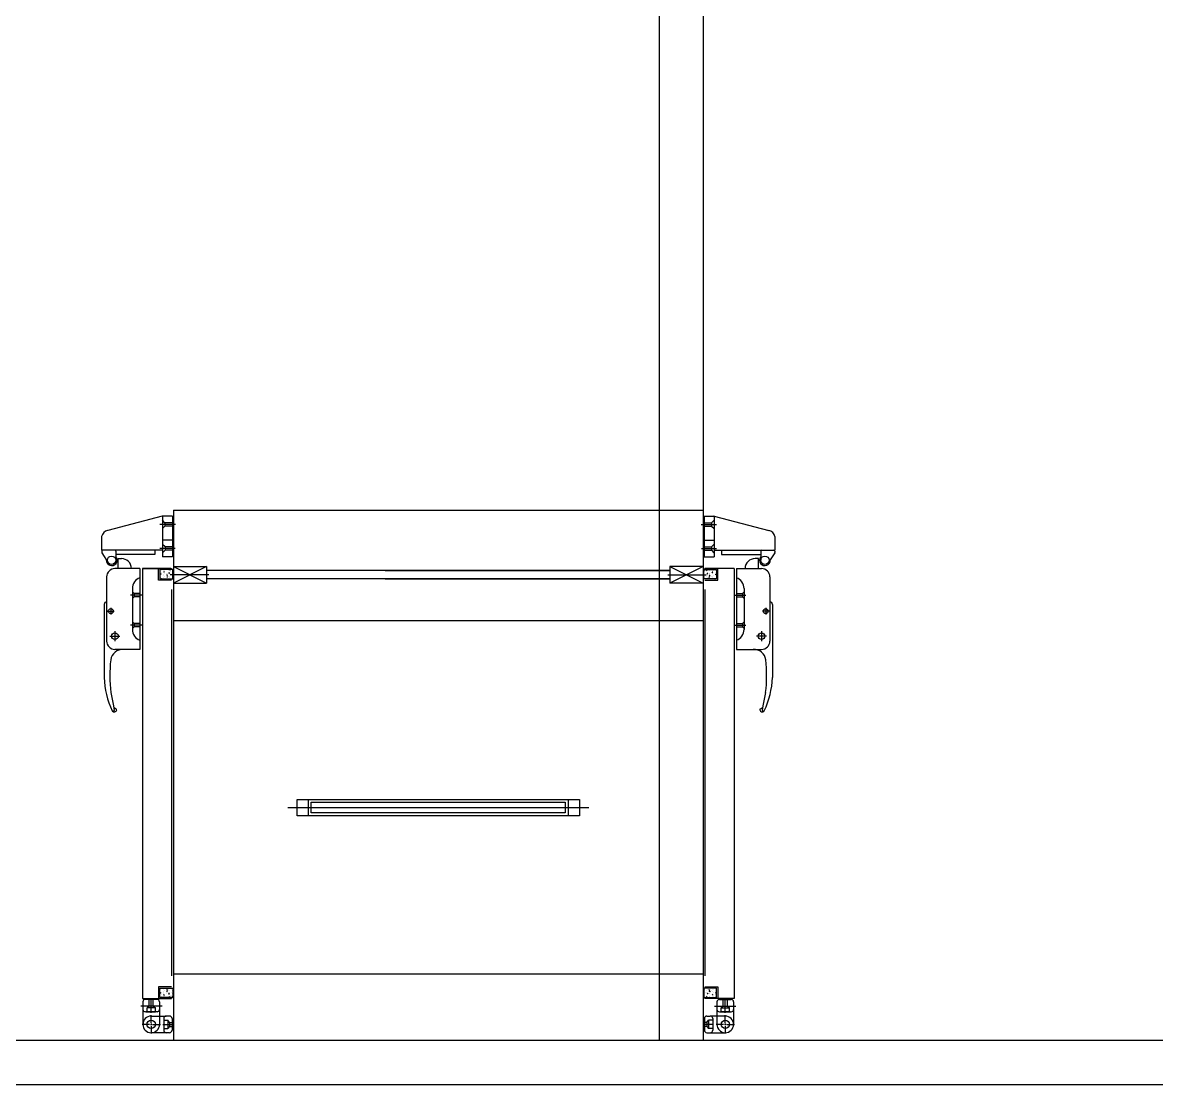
# Model space of a CAD drawing. Header units: millimetres. Extents: x 11414 to 120121, y 3637 to 81420.
# Drawn here: x 47396 to 48680, y 62827 to 64029 of the extents above; entities that cross this region are included whole.
import ezdxf
from ezdxf.enums import TextEntityAlignment as Align

# ---------------------------------------------------------------- set-up
doc = ezdxf.new("R2010")
doc.units = ezdxf.units.MM
doc.header["$LTSCALE"] = 100
doc.layers.get('0').update_dxf_attribs({"color": 251})
doc.layers.add('ARC-7$0$ARCH', color=9, linetype='Continuous')
doc.layers.add('ARC-7$0$동물실', color=9, linetype='Continuous')
doc.styles.add('ARC-7$0$돋움', font='')
doc.styles.add('ARC-7$0$울릉도l', font='')
doc.styles.get('ARC-7$0$돋움').set_extended_font_data('DotumChe')
doc.styles.get('ARC-7$0$울릉도l').set_extended_font_data('Dotum')

# ---------------------------------------------------------------- blocks, each defined once
blk = doc.blocks.new('ARC-7')
at = {"layer": 'ARC-7$0$동물실', "color": 251}
for p, q in [((629132.8, -433208.5), (629132.8, -434908.5)), ((629182.8, -433208.5), (629182.8, -434908.5)), ((628582.8, -434308.5), (628582.8, -434908.5)), ((628582.8, -434308.5), (629182.8, -434308.5)), ((629182.8, -434308.5), (629182.8, -434908.5)), ((628570.2, -434315.1), (628508.5, -434331.4)), ((628570.5, -434315.1), (628570.5, -434361.3)), ((628573.3, -434322.6), (628570.5, -434319.8)), ((628581.7, -434315.1), (628570.6, -434315.1)), ((628573.3, -434322.6), (628573.3, -434326.4)), ((628581.7, -434322.6), (628573.3, -434322.6)), ((628581.7, -434315.1), (628581.7, -434361.3)), ((629183.8, -434315.1), (629183.8, -434361.3)), ((629183.8, -434315.1), (629194.9, -434315.1)), ((629183.8, -434322.6), (629192.2, -434322.6)), ((629192.2, -434322.6), (629195, -434319.8)), ((629192.2, -434322.6), (629192.2, -434326.4)), ((629195, -434315.1), (629195, -434361.3)), ((629195.3, -434315.1), (629257, -434331.4)), ((628585.1, -434324.5), (628567.5, -434324.5)), ((628573.3, -434326.4), (628570.5, -434329.2)), ((628581.7, -434326.4), (628573.3, -434326.4)), ((629180.4, -434324.5), (629198, -434324.5)), ((629183.8, -434326.4), (629192.2, -434326.4)), ((629192.2, -434326.4), (629195, -434329.2)), ((628501.6, -434338.2), (628501.6, -434353.8)), ((628581.7, -434342.4), (628570.5, -434342.4)), ((628573.4, -434350), (628570.6, -434347.2)), ((629183.8, -434342.4), (629195, -434342.4)), ((629192.1, -434350), (629194.9, -434347.2)), ((629263.9, -434338.2), (629263.9, -434353.8)), ((628570.5, -434353.8), (628501.6, -434353.8)), ((628501.7, -434354.7), (628501.7, -434356.3)), ((628501.7, -434356.8), (628509.1, -434367.9)), ((628516.7, -434353.8), (628502.5, -434353.8)), ((628517.6, -434354.7), (628517.6, -434365.1)), ((628562, -434358.5), (628517.6, -434358.5)), ((628562, -434353.8), (628562, -434358.5)), ((628584.7, -434351.9), (628567.5, -434351.9)), ((628581.7, -434361.3), (628570.5, -434361.3)), ((628573.4, -434353.8), (628570.6, -434356.6)), ((628573.4, -434350), (628573.4, -434353.8)), ((628581.7, -434350), (628573.4, -434350)), ((628581.7, -434353.8), (628573.4, -434353.8)), ((629180.8, -434351.9), (629198, -434351.9)), ((629183.8, -434350), (629192.1, -434350)), ((629183.8, -434353.8), (629192.1, -434353.8)), ((629183.8, -434361.3), (629195, -434361.3)), ((629192.1, -434350), (629192.1, -434353.8)), ((629192.1, -434353.8), (629194.9, -434356.6)), ((629195, -434353.8), (629263.9, -434353.8)), ((629203.5, -434353.8), (629203.5, -434358.5)), ((629203.5, -434358.5), (629247.9, -434358.5)), ((629247.9, -434354.7), (629247.9, -434365.1)), ((629248.8, -434353.8), (629263, -434353.8)), ((629263.8, -434356.8), (629256.5, -434367.9)), ((629263.8, -434354.7), (629263.8, -434356.3)), ((628520.2, -434374.5), (628520.2, -434363.2)), ((628520.2, -434363.2), (628524, -434363.2)), ((628582.8, -434372.1), (628620.5, -434372.1)), ((628620.5, -434372.1), (628582.8, -434391)), ((628582.8, -434372.1), (628620.5, -434391)), ((628620.5, -434372.1), (628620.5, -434391)), ((629145, -434372.1), (629145, -434391)), ((629145, -434372.1), (629182.8, -434391)), ((629182.8, -434372.1), (629145, -434391)), ((629182.8, -434372.1), (629145, -434372.1)), ((629245.3, -434363.2), (629241.5, -434363.2)), ((629245.3, -434374.5), (629245.3, -434363.2)), ((628507.3, -434384), (628507.3, -434456.6)), ((628545, -434374.5), (628516.7, -434374.5)), ((628534.4, -434374.5), (628534.4, -434374.5)), ((628545, -434374.5), (628545, -434466.1)), ((628547.8, -434374.5), (628547.8, -434861.3)), ((628579.9, -434374.5), (628547.8, -434374.5)), ((628547.8, -434374.5), (628580.9, -434374.5)), ((628566, -434387.6), (628566, -434374.5)), ((628567.6, -434375.7), (628567.6, -434386.3)), ((628582.2, -434375.7), (628567.6, -434375.7)), ((628567.6, -434386.3), (628582.2, -434386.3)), ((628567.8, -434378.4), (628567.9, -434378.3)), ((628567.8, -434378.3), (628567.9, -434378.3)), ((628568, -434380.1), (628568, -434380.1)), ((628568.3, -434385.2), (628568.3, -434385.2)), ((628568.4, -434384.8), (628568.4, -434384.8)), ((628568.6, -434381), (628568.5, -434380.5)), ((628568.5, -434380.5), (628569.1, -434380.6)), ((628568.6, -434381), (628569.1, -434380.6)), ((628568.6, -434381), (628568.6, -434381)), ((628568.7, -434384.9), (628568.7, -434384.9)), ((628569.2, -434378.9), (628569.2, -434378.9)), ((628569.3, -434380.1), (628569.3, -434380.1)), ((628569.5, -434376.5), (628569.5, -434376.5)), ((628569.5, -434385.9), (628569.6, -434385.8)), ((628569.6, -434375.5), (628569.6, -434375.5)), ((628569.6, -434385.9), (628569.6, -434385.8)), ((628571.6, -434376.3), (628571.6, -434376.3)), ((628571.8, -434381.3), (628571.8, -434381.3)), ((628571.9, -434384.6), (628571.9, -434384.6)), ((628571.9, -434384.8), (628571.9, -434384.8)), ((628572.1, -434378.1), (628572.7, -434377.9)), ((628572.4, -434378.6), (628572.1, -434378.1)), ((628572.1, -434382.3), (628572.1, -434382.3)), ((628572.4, -434378.6), (628572.7, -434377.9)), ((628572.5, -434380), (628572.5, -434380)), ((628572.8, -434378.2), (628572.8, -434378.2)), ((628572.9, -434376.4), (628572.9, -434376.4)), ((628572.9, -434379.1), (628572.9, -434379.1)), ((628573.1, -434383.3), (628573.1, -434383.3)), ((628575, -434381.4), (628575, -434381.4)), ((628575, -434384.7), (628575, -434384.7)), ((628575, -434385.8), (628575, -434385.8)), ((628575.1, -434375.6), (628575.4, -434375.3)), ((628575.1, -434375.6), (628575.1, -434375.3)), ((628575.3, -434383.4), (628575.3, -434383.4)), ((628575.6, -434379.9), (628575.6, -434379.9)), ((628575.7, -434382.3), (628575.6, -434381.8)), ((628575.6, -434381.8), (628576.2, -434381.9)), ((628575.7, -434382.3), (628576.2, -434381.9)), ((628575.8, -434379.9), (628575.8, -434379.9)), ((628575.9, -434375.8), (628575.9, -434375.8)), ((628575.9, -434383.7), (628576.5, -434383.5)), ((628576.2, -434384.2), (628575.9, -434383.7)), ((628576.2, -434384.2), (628576.5, -434383.5)), ((628577.7, -434376.4), (628577.7, -434376.4)), ((628577.8, -434379.4), (628578.7, -434379.5)), ((628577.9, -434380.3), (628577.8, -434379.4)), ((628577.9, -434380.3), (628578.7, -434379.5)), ((628577.9, -434381.4), (628577.9, -434381.4)), ((628578.1, -434384.6), (628578.1, -434384.6)), ((628578.7, -434379.8), (628578.7, -434379.8)), ((628578.8, -434383.3), (628578.8, -434383.3)), ((628578.9, -434375.8), (628579.5, -434375.6)), ((628579.2, -434376.3), (628578.9, -434375.8)), ((628579.1, -434381), (628579.1, -434381)), ((628579.2, -434376.3), (628579.5, -434375.6)), ((628622.8, -434381.5), (628579.3, -434381.5)), ((628579.5, -434377.4), (628579.5, -434377.4)), ((628580.6, -434381), (628580.6, -434381)), ((628580.9, -434375.7), (628580.9, -434374.5)), ((628581.3, -434384.4), (628581.3, -434384.4)), ((628581.4, -434377.6), (628581.4, -434377.6)), ((628581.5, -434375.5), (628581.5, -434375.5)), ((628581.6, -434382.6), (628581.6, -434382.6)), ((628581.9, -434379.7), (628581.9, -434379.7)), ((628582.2, -434376.9), (628582.1, -434376.3)), ((628582.1, -434376.3), (628582.4, -434376.4)), ((628582.2, -434386.3), (628582.2, -434375.7)), ((628582.2, -434376.9), (628582.4, -434376.7)), ((628582.8, -434376.4), (628582.8, -434395.3)), ((629145, -434376.7), (628620.5, -434376.7)), ((629145, -434386.3), (628620.5, -434386.3)), ((628822.5, -434376.7), (629145, -434376.7)), ((628822.5, -434386.3), (629145, -434386.3)), ((629142.7, -434381.5), (629186.3, -434381.5)), ((629182.8, -434376.4), (629182.8, -434395.3)), ((629182.8, -434376.4), (629182.8, -434395.3)), ((629183.3, -434375.7), (629197.9, -434375.7)), ((629183.3, -434386.3), (629183.3, -434375.7)), ((629183.6, -434376.9), (629183.3, -434377)), ((629183.6, -434377.5), (629183.3, -434377.3)), ((629197.9, -434386.3), (629183.3, -434386.3)), ((629183.6, -434377.5), (629183.6, -434376.9)), ((629183.9, -434380.3), (629183.9, -434380.3)), ((629184.1, -434383.2), (629184.1, -434383.2)), ((629184.2, -434376.1), (629184.2, -434376.1)), ((629184.3, -434378.2), (629184.3, -434378.2)), ((629184.5, -434385.1), (629184.5, -434385.1)), ((629217.7, -434374.5), (629184.6, -434374.5)), ((629184.6, -434375.7), (629184.6, -434374.5)), ((629185.2, -434381.6), (629185.2, -434381.6)), ((629186.5, -434376.9), (629186.2, -434376.2)), ((629186.8, -434376.4), (629186.2, -434376.2)), ((629186.2, -434378), (629186.2, -434378)), ((629186.5, -434376.9), (629186.8, -434376.4)), ((629186.7, -434381.6), (629186.7, -434381.6)), ((629187, -434380.4), (629187, -434380.4)), ((629187, -434383.9), (629187, -434383.9)), ((629188, -434380), (629187.1, -434380.1)), ((629187.8, -434380.9), (629187.1, -434380.1)), ((629187.6, -434385.2), (629187.6, -434385.2)), ((629187.8, -434380.9), (629188, -434380)), ((629187.9, -434382.1), (629187.9, -434382.1)), ((629188.1, -434377), (629188.1, -434377)), ((629189.5, -434384.8), (629189.3, -434384.2)), ((629189.9, -434384.3), (629189.3, -434384.2)), ((629190.1, -434382.4), (629189.5, -434382.5)), ((629190.1, -434383), (629189.5, -434382.5)), ((629189.5, -434384.8), (629189.9, -434384.3)), ((629189.8, -434376.5), (629189.8, -434376.5)), ((629189.9, -434380.5), (629189.9, -434380.5)), ((629190.1, -434380.5), (629190.1, -434380.5)), ((629190.1, -434383), (629190.1, -434382.4)), ((629190.7, -434376.2), (629190.4, -434375.9)), ((629190.4, -434384), (629190.4, -434384)), ((629190.7, -434376.2), (629190.7, -434375.9)), ((629190.7, -434385.3), (629190.7, -434385.3)), ((629190.7, -434386.4), (629190.7, -434386.4)), ((629190.8, -434382), (629190.8, -434382)), ((629192.7, -434383.9), (629192.7, -434383.9)), ((629192.9, -434377), (629192.9, -434377)), ((629192.9, -434378.9), (629192.9, -434378.9)), ((629192.9, -434379.7), (629192.9, -434379.7)), ((629193.3, -434379.2), (629193.1, -434378.5)), ((629193.7, -434378.7), (629193.1, -434378.5)), ((629193.3, -434379.2), (629193.7, -434378.7)), ((629193.3, -434380.6), (629193.3, -434380.6)), ((629193.6, -434383), (629193.6, -434383)), ((629193.8, -434385.2), (629193.8, -434385.2)), ((629193.9, -434385.4), (629193.9, -434385.4)), ((629194, -434381.9), (629194, -434381.9)), ((629194.2, -434376.9), (629194.2, -434376.9)), ((629196.2, -434386.5), (629196.1, -434386.5)), ((629196.3, -434386.5), (629196.1, -434386.5)), ((629196.2, -434376.1), (629196.2, -434376.1)), ((629196.3, -434377.1), (629196.3, -434377.1)), ((629196.4, -434380.7), (629196.4, -434380.7)), ((629196.6, -434379.5), (629196.6, -434379.5)), ((629197.2, -434381.1), (629196.6, -434381.2)), ((629197.2, -434381.6), (629196.6, -434381.2)), ((629197, -434385.5), (629197, -434385.5)), ((629197.1, -434381.6), (629197.1, -434381.6)), ((629197.2, -434381.6), (629197.2, -434381.1)), ((629197.4, -434385.4), (629197.4, -434385.4)), ((629197.5, -434385.8), (629197.5, -434385.8)), ((629197.7, -434380.7), (629197.7, -434380.7)), ((629197.9, -434379), (629197.8, -434378.9)), ((629197.9, -434378.9), (629197.8, -434378.9)), ((629197.9, -434375.7), (629197.9, -434386.3)), ((629199.5, -434387.6), (629199.5, -434374.5)), ((629217.7, -434374.5), (629217.7, -434861.3)), ((629220.5, -434374.5), (629220.5, -434466.1)), ((629220.5, -434374.5), (629248.8, -434374.5)), ((629231.2, -434374.5), (629231.2, -434374.5)), ((629258.3, -434384), (629258.3, -434456.6)), ((628536.5, -434397.2), (628536.5, -434443.4)), ((628580.8, -434387.6), (628566, -434387.6)), ((628580.9, -434398.1), (628580.9, -434835.5)), ((628582.8, -434391), (628620.5, -434391)), ((629182.8, -434391), (629145, -434391)), ((629184.6, -434398.1), (629184.6, -434835.5)), ((629184.7, -434387.6), (629199.5, -434387.6)), ((629229, -434397.2), (629229, -434443.4)), ((628547.4, -434404.7), (628534.4, -434404.7)), ((628538.4, -434402.8), (628536.5, -434401)), ((628538.4, -434406.6), (628536.5, -434408.5)), ((628545, -434402.8), (628538.4, -434402.8)), ((628538.4, -434402.8), (628538.4, -434406.6)), ((628545, -434406.6), (628538.4, -434406.6)), ((629218.1, -434404.7), (629231.1, -434404.7)), ((629220.5, -434402.8), (629227.1, -434402.8)), ((629220.5, -434406.6), (629227.1, -434406.6)), ((629227.1, -434402.8), (629229, -434401)), ((629227.1, -434402.8), (629227.1, -434406.6)), ((629227.1, -434406.6), (629229, -434408.5)), ((628504.4, -434415.1), (628504.4, -434498)), ((628508.2, -434422.7), (628515.7, -434422.7)), ((628512, -434418.9), (628512, -434426.4)), ((629257.3, -434422.7), (629249.8, -434422.7)), ((629253.5, -434418.9), (629253.5, -434426.4)), ((629261.1, -434415.1), (629261.1, -434498)), ((628538.4, -434436.8), (628536.5, -434434.9)), ((628545, -434436.8), (628538.4, -434436.8)), ((628538.4, -434436.8), (628538.4, -434440.6)), ((628582.8, -434433.5), (629182.8, -434433.5)), ((629220.5, -434436.8), (629227.1, -434436.8)), ((629227.1, -434436.8), (629229, -434434.9)), ((629227.1, -434436.8), (629227.1, -434440.6)), ((628511, -434451), (628522.4, -434451)), ((628516.7, -434445.3), (628516.7, -434456.6)), ((628547.4, -434438.7), (628534.4, -434438.7)), ((628538.4, -434440.6), (628536.5, -434442.5)), ((628545, -434440.6), (628538.4, -434440.6)), ((629218.1, -434438.7), (629231.1, -434438.7)), ((629220.5, -434440.6), (629227.1, -434440.6)), ((629227.1, -434440.6), (629229, -434442.5)), ((629254.5, -434451), (629243.2, -434451)), ((629248.8, -434445.3), (629248.8, -434456.6)), ((628545, -434466.1), (628516.7, -434466.1)), ((629220.5, -434466.1), (629248.8, -434466.1)), ((628512.1, -434514.9), (628515.1, -434529.9)), ((629253.4, -434514.9), (629250.4, -434529.9)), ((628514.7, -434536.1), (628514.2, -434536)), ((628515.1, -434529.9), (628515.8, -434535.1)), ((629250.4, -434529.9), (629249.7, -434535.1)), ((629250.9, -434536.1), (629251.3, -434536)), ((628722.9, -434635.9), (629042.6, -434635.9)), ((628722.9, -434654.4), (628722.9, -434635.9)), ((628735.8, -434654.4), (628735.8, -434635.9)), ((628739, -434639.1), (629026.5, -434639.1)), ((628739, -434651.2), (628739, -434639.1)), ((629026.5, -434639.1), (629026.5, -434651.2)), ((629029.7, -434635.9), (629029.7, -434654.4)), ((629042.6, -434635.9), (629042.6, -434654.4)), ((628712.3, -434645.1), (629053.2, -434645.1)), ((629042.6, -434654.4), (628722.9, -434654.4)), ((629026.5, -434651.2), (628739, -434651.2)), ((628582.8, -434833.5), (629182.8, -434833.5)), ((628566, -434848.2), (628566, -434861.3)), ((628580.8, -434848.2), (628566, -434848.2)), ((629184.7, -434848.2), (629199.5, -434848.2)), ((629199.5, -434848.2), (629199.5, -434861.3)), ((628547.8, -434861.3), (628580.9, -434861.3)), ((628567.5, -434857), (628567.6, -434857.1)), ((628567.5, -434857.1), (628567.6, -434857.1)), ((628567.6, -434860.1), (628567.6, -434849.5)), ((628567.6, -434849.5), (628582.2, -434849.5)), ((628582.2, -434860.1), (628567.6, -434860.1)), ((628567.7, -434855.3), (628567.7, -434855.3)), ((628568, -434850.2), (628568, -434850.2)), ((628568.1, -434850.6), (628568.1, -434850.6)), ((628568.3, -434854.4), (628568.2, -434854.9)), ((628568.2, -434854.9), (628568.8, -434854.8)), ((628568.3, -434854.4), (628568.8, -434854.8)), ((628568.3, -434854.4), (628568.3, -434854.4)), ((628568.4, -434850.5), (628568.4, -434850.5)), ((628568.9, -434856.5), (628568.9, -434856.5)), ((628569, -434855.3), (628569, -434855.3)), ((628569.2, -434849.5), (628569.3, -434849.6)), ((628569.2, -434858.9), (628569.2, -434858.9)), ((628569.3, -434849.5), (628569.3, -434849.6)), ((628569.3, -434859.9), (628569.3, -434859.9)), ((628571.3, -434859.1), (628571.3, -434859.1)), ((628571.5, -434854.1), (628571.5, -434854.1)), ((628571.6, -434850.6), (628571.6, -434850.6)), ((628571.6, -434850.8), (628571.6, -434850.8)), ((628571.8, -434853), (628571.8, -434853)), ((628572.1, -434856.8), (628571.8, -434857.3)), ((628571.8, -434857.3), (628572.4, -434857.5)), ((628572.1, -434856.8), (628572.4, -434857.5)), ((628572.2, -434855.4), (628572.2, -434855.4)), ((628572.5, -434857.2), (628572.5, -434857.2)), ((628572.6, -434856.3), (628572.6, -434856.3)), ((628572.6, -434859), (628572.6, -434859)), ((628572.8, -434852.1), (628572.8, -434852.1)), ((628574.7, -434849.6), (628574.7, -434849.6)), ((628574.7, -434850.7), (628574.7, -434850.7)), ((628574.7, -434854), (628574.7, -434854)), ((628574.8, -434859.8), (628575.1, -434860.1)), ((628574.8, -434859.8), (628574.8, -434860.1)), ((628575, -434852), (628575, -434852)), ((628575.4, -434853.1), (628575.3, -434853.6)), ((628575.3, -434853.6), (628575.9, -434853.5)), ((628575.3, -434855.5), (628575.3, -434855.5)), ((628575.4, -434853.1), (628575.9, -434853.5)), ((628575.5, -434855.5), (628575.5, -434855.5)), ((628575.9, -434851.2), (628575.6, -434851.7)), ((628575.6, -434851.7), (628576.2, -434851.9)), ((628575.6, -434859.6), (628575.6, -434859.6)), ((628575.9, -434851.2), (628576.2, -434851.9)), ((628577.4, -434859), (628577.4, -434859)), ((628577.6, -434855.1), (628577.5, -434856)), ((628577.5, -434856), (628578.4, -434855.9)), ((628577.6, -434854), (628577.6, -434854)), ((628577.6, -434855.1), (628578.4, -434855.9)), ((628577.8, -434850.8), (628577.8, -434850.8)), ((628578.4, -434855.6), (628578.4, -434855.6)), ((628578.5, -434852.1), (628578.5, -434852.1)), ((628578.9, -434859.1), (628578.6, -434859.6)), ((628578.6, -434859.6), (628579.2, -434859.8)), ((628578.8, -434854.4), (628578.8, -434854.4)), ((628578.9, -434859.1), (628579.2, -434859.8)), ((628579.2, -434858), (628579.2, -434858)), ((628580.3, -434854.4), (628580.3, -434854.4)), ((628580.9, -434860.1), (628580.9, -434861.3)), ((628581, -434851), (628581, -434851)), ((628581.1, -434857.8), (628581.1, -434857.8)), ((628581.2, -434859.9), (628581.2, -434859.9)), ((628581.3, -434852.8), (628581.3, -434852.8)), ((628581.6, -434855.7), (628581.6, -434855.7)), ((628581.9, -434858.5), (628581.8, -434859.1)), ((628581.8, -434859.1), (628582.1, -434859)), ((628581.9, -434858.5), (628582.1, -434858.7)), ((628582.2, -434849.5), (628582.2, -434860.1)), ((629197.9, -434849.5), (629183.3, -434849.5)), ((629183.3, -434849.5), (629183.3, -434860.1)), ((629183.6, -434858.5), (629183.3, -434858.7)), ((629183.6, -434859.1), (629183.3, -434859)), ((629183.3, -434860.1), (629197.9, -434860.1)), ((629183.6, -434858.5), (629183.6, -434859.1)), ((629183.9, -434855.7), (629183.9, -434855.7)), ((629184.1, -434852.8), (629184.1, -434852.8)), ((629184.2, -434859.9), (629184.2, -434859.9)), ((629184.3, -434857.8), (629184.3, -434857.8)), ((629184.5, -434851), (629184.5, -434851)), ((629184.6, -434860.1), (629184.6, -434861.3)), ((629217.7, -434861.3), (629184.6, -434861.3)), ((629185.2, -434854.4), (629185.2, -434854.4)), ((629186.2, -434858), (629186.2, -434858)), ((629186.5, -434859.1), (629186.2, -434859.8)), ((629186.8, -434859.6), (629186.2, -434859.8)), ((629186.5, -434859.1), (629186.8, -434859.6)), ((629186.7, -434854.4), (629186.7, -434854.4)), ((629187, -434852.1), (629187, -434852.1)), ((629187, -434855.6), (629187, -434855.6)), ((629187.8, -434855.1), (629187.1, -434855.9)), ((629188, -434856), (629187.1, -434855.9)), ((629187.6, -434850.8), (629187.6, -434850.8)), ((629187.8, -434855.1), (629188, -434856)), ((629187.9, -434854), (629187.9, -434854)), ((629188.1, -434859), (629188.1, -434859)), ((629189.5, -434851.2), (629189.3, -434851.9)), ((629189.9, -434851.7), (629189.3, -434851.9)), ((629189.5, -434851.2), (629189.9, -434851.7)), ((629190.1, -434853.1), (629189.5, -434853.5)), ((629190.1, -434853.6), (629189.5, -434853.5)), ((629189.8, -434859.6), (629189.8, -434859.6)), ((629189.9, -434855.5), (629189.9, -434855.5)), ((629190.1, -434853.1), (629190.1, -434853.6)), ((629190.1, -434855.5), (629190.1, -434855.5)), ((629190.4, -434852), (629190.4, -434852)), ((629190.7, -434859.8), (629190.4, -434860.1)), ((629190.7, -434849.6), (629190.7, -434849.6)), ((629190.7, -434850.7), (629190.7, -434850.7)), ((629190.7, -434859.8), (629190.7, -434860.1)), ((629190.8, -434854), (629190.8, -434854)), ((629192.7, -434852.1), (629192.7, -434852.1)), ((629192.9, -434856.3), (629192.9, -434856.3)), ((629192.9, -434857.2), (629192.9, -434857.2)), ((629192.9, -434859), (629192.9, -434859)), ((629193.3, -434856.8), (629193.1, -434857.5)), ((629193.7, -434857.3), (629193.1, -434857.5)), ((629193.3, -434855.4), (629193.3, -434855.4)), ((629193.3, -434856.8), (629193.7, -434857.3)), ((629193.6, -434853), (629193.6, -434853)), ((629193.8, -434850.8), (629193.8, -434850.8)), ((629193.9, -434850.6), (629193.9, -434850.6)), ((629194, -434854.1), (629194, -434854.1)), ((629194.2, -434859.1), (629194.2, -434859.1)), ((629196.2, -434849.5), (629196.1, -434849.6)), ((629196.3, -434849.5), (629196.1, -434849.6)), ((629196.2, -434859.9), (629196.2, -434859.9)), ((629196.3, -434858.9), (629196.3, -434858.9)), ((629196.4, -434855.3), (629196.4, -434855.3)), ((629197.2, -434854.4), (629196.6, -434854.8)), ((629197.2, -434854.9), (629196.6, -434854.8)), ((629196.6, -434856.5), (629196.6, -434856.5)), ((629197, -434850.5), (629197, -434850.5)), ((629197.1, -434854.4), (629197.1, -434854.4)), ((629197.2, -434854.4), (629197.2, -434854.9)), ((629197.4, -434850.6), (629197.4, -434850.6)), ((629197.5, -434850.2), (629197.5, -434850.2)), ((629197.7, -434855.3), (629197.7, -434855.3)), ((629197.9, -434857), (629197.8, -434857.1)), ((629197.9, -434857.1), (629197.8, -434857.1)), ((629197.9, -434860.1), (629197.9, -434849.5)), ((628570, -434869.9), (628545.9, -434869.9)), ((628548.3, -434865.2), (628548.3, -434890.6)), ((628564.3, -434862.3), (628551.1, -434862.3)), ((628555.4, -434869.9), (628553, -434871.8)), ((628562.5, -434871.8), (628553, -434871.8)), ((628553, -434876.5), (628553, -434871.8)), ((628555.4, -434869.9), (628555.4, -434862.3)), ((628560.1, -434869.9), (628555.4, -434869.9)), ((628557.7, -434877.5), (628557.7, -434862.3)), ((628560.1, -434869.9), (628560.1, -434862.3)), ((628560.1, -434869.9), (628562.5, -434871.8)), ((628562.5, -434876.5), (628562.5, -434871.8)), ((628567.2, -434865.2), (628567.2, -434890.6)), ((629195.5, -434869.9), (629219.6, -434869.9)), ((629198.3, -434865.2), (629198.3, -434890.6)), ((629201.2, -434862.3), (629214.4, -434862.3)), ((629205.4, -434869.9), (629203.1, -434871.8)), ((629203.1, -434871.8), (629212.5, -434871.8)), ((629203.1, -434876.5), (629203.1, -434871.8)), ((629205.4, -434869.9), (629205.4, -434862.3)), ((629205.4, -434869.9), (629210.1, -434869.9)), ((629207.8, -434877.5), (629207.8, -434862.3)), ((629210.1, -434869.9), (629210.1, -434862.3)), ((629210.1, -434869.9), (629212.5, -434871.8)), ((629212.5, -434876.5), (629212.5, -434871.8)), ((629217.2, -434865.2), (629217.2, -434890.6)), ((628564.3, -434876.5), (628551.1, -434876.5)), ((628552.1, -434876.5), (628562.5, -434876.5)), ((628563.4, -434876.5), (628553, -434876.5)), ((628557.7, -434888.7), (628557.7, -434880.3)), ((628557.7, -434881.2), (628567.1, -434881.2)), ((628567.1, -434881.2), (628574.7, -434881.2)), ((628571.9, -434884), (628571.9, -434897.2)), ((628571.9, -434885.9), (628576.6, -434885.9)), ((628578.5, -434881.2), (628574.7, -434881.2)), ((628576.6, -434885.9), (628576.6, -434895.4)), ((628578.5, -434888.3), (628576.6, -434885.9)), ((628581.3, -434884), (628581.3, -434897.2)), ((629184.2, -434884), (629184.2, -434897.2)), ((629187, -434881.2), (629190.8, -434881.2)), ((629187, -434888.3), (629188.9, -434885.9)), ((629188.9, -434885.9), (629188.9, -434895.4)), ((629193.6, -434885.9), (629188.9, -434885.9)), ((629198.4, -434881.2), (629190.8, -434881.2)), ((629193.6, -434884), (629193.6, -434897.2)), ((629207.8, -434881.2), (629198.4, -434881.2)), ((629201.2, -434876.5), (629214.4, -434876.5)), ((629202.1, -434876.5), (629212.5, -434876.5)), ((629213.4, -434876.5), (629203.1, -434876.5)), ((629207.8, -434888.7), (629207.8, -434880.3)), ((628555.8, -434890.6), (628547.4, -434890.6)), ((628548.3, -434890.6), (628548.3, -434890.6)), ((628556.8, -434890.6), (628558.7, -434890.6)), ((628557.7, -434889.7), (628557.7, -434891.6)), ((628557.7, -434892.5), (628557.7, -434901)), ((628574.7, -434900.1), (628557.7, -434900.1)), ((628557.7, -434900.1), (628557.7, -434900.1)), ((628559.6, -434890.6), (628568.1, -434890.6)), ((628570.9, -434890.6), (628582.5, -434890.6)), ((628571.9, -434895.4), (628576.6, -434895.4)), ((628578.5, -434900.1), (628574.7, -434900.1)), ((628578.5, -434893), (628576.6, -434895.4)), ((628578.5, -434888.3), (628578.5, -434893)), ((628578.5, -434888.3), (628581.3, -434888.3)), ((628578.5, -434893), (628581.3, -434893)), ((629194.6, -434890.6), (629183, -434890.6)), ((629187, -434888.3), (629184.2, -434888.3)), ((629187, -434893), (629184.2, -434893)), ((629187, -434888.3), (629187, -434893)), ((629187, -434893), (629188.9, -434895.4)), ((629187, -434900.1), (629190.8, -434900.1)), ((629193.6, -434895.4), (629188.9, -434895.4)), ((629190.8, -434900.1), (629207.8, -434900.1)), ((629205.9, -434890.6), (629197.4, -434890.6)), ((629208.7, -434890.6), (629206.8, -434890.6)), ((629207.8, -434889.7), (629207.8, -434891.6)), ((629207.8, -434892.5), (629207.8, -434901)), ((629207.8, -434900.1), (629207.8, -434900.1)), ((629209.7, -434890.6), (629218.2, -434890.6)), ((629217.2, -434890.6), (629217.2, -434890.6)), ((626032.8, -434908.5), (643282.8, -434908.5)), ((628582.8, -434908.5), (629182.8, -434908.5)), ((626032.8, -434958.5), (643282.8, -434958.5))]:
    blk.add_line(p, q, dxfattribs=at)
for centre, radius in [((628512.9, -434365.1), 4.72), ((629252.6, -434365.1), 4.72), ((628512, -434422.7), 2.83), ((629253.5, -434422.7), 2.83), ((628516.7, -434451), 3.78), ((629248.8, -434451), 3.78), ((628557.7, -434890.6), 4.72), ((629207.8, -434890.6), 4.72)]:
    blk.add_circle(centre, radius, dxfattribs=at)
for centre, radius, start, end in [((628570.6, -434316), 0.944, 90, 104.8094), ((629194.9, -434316), 0.944, 75.1906, 90), ((628510.8, -434340.4), 9.44, 104.8094, 166.709), ((629254.7, -434340.4), 9.44, 13.291, 75.1906), ((628502.7, -434354.7), 0.944, 90, 180), ((628502.7, -434356.3), 0.944, 180, 213.4254), ((628512.9, -434365.1), 6.13, 174.5114, 39.7151), ((628516.7, -434354.7), 0.944, 0, 90), ((629252.6, -434365.1), 6.13, 140.2849, 5.4886), ((629248.8, -434354.7), 0.944, 90, 180), ((629262.9, -434354.7), 0.944, 0, 90), ((629262.9, -434356.3), 0.944, 326.5746, 0), ((628524, -434374.5), 11.3, 0, 90), ((629241.5, -434374.5), 11.3, 90, 180), ((628516.7, -434384), 9.44, 90, 180), ((628549.7, -434397.2), 13.2, 110.9248, 180), ((629215.8, -434397.2), 13.2, 0, 69.0752), ((629248.8, -434384), 9.44, 0, 90), ((628507.3, -434415.1), 2.83, 90, 180), ((629258.3, -434415.1), 2.83, 0, 90), ((628549.7, -434443.4), 13.2, 180, 249.0752), ((629215.8, -434443.4), 13.2, 290.9248, 0), ((628516.7, -434456.6), 9.44, 180, 270), ((629248.8, -434456.6), 9.44, 270, 0), ((628525.4, -434479.7), 13.6, 86.7888, 171.9712), ((629240.2, -434479.7), 13.6, 8.0288, 93.2112), ((628670.3, -434495.5), 159.4, 173.6062, 186.9945), ((629095.2, -434495.5), 159.4, 353.0055, 6.3938), ((628595.9, -434495.6), 91.5, 181.531, 205.8646), ((629169.6, -434495.6), 91.5, 334.1354, 358.469), ((628514.4, -434535.1), 0.944, 205.5273, 258.3763), ((628515.9, -434533.9), 2.83, 226.2669, 345.0997), ((628514.8, -434535.2), 0.944, 258.3763, 3.9335), ((628513.3, -434541.3), 9.21, 57.3125, 75.3084), ((628517.7, -434534.3), 0.944, 345.0997, 57.3125), ((629247.8, -434534.3), 0.944, 122.6875, 194.9003), ((629249.6, -434533.9), 2.83, 194.9003, 313.7331), ((629252.3, -434541.3), 9.21, 104.6916, 122.6875), ((629250.7, -434535.2), 0.944, 176.0665, 281.6237), ((629251.1, -434535.1), 0.944, 281.6237, 334.4727), ((628551.1, -434865.2), 2.83, 90, 180), ((628551.1, -434873.6), 2.83, 180, 270), ((628564.3, -434865.2), 2.83, 0, 90), ((628564.3, -434873.6), 2.83, 270, 0), ((629201.2, -434865.2), 2.83, 90, 180), ((629201.2, -434873.6), 2.83, 180, 270), ((629214.4, -434865.2), 2.83, 0, 90), ((629214.4, -434873.6), 2.83, 270, 0), ((628557.7, -434890.6), 9.44, 90, 180), ((628574.7, -434884), 2.83, 90, 180), ((628578.5, -434884), 2.83, 0, 90), ((629187, -434884), 2.83, 90, 180), ((629190.8, -434884), 2.83, 0, 90), ((629207.8, -434890.6), 9.44, 0, 90), ((628557.7, -434890.6), 9.44, 180, 270), ((628557.7, -434890.6), 9.44, 270, 0), ((628574.7, -434897.2), 2.83, 180, 270), ((628578.5, -434897.2), 2.83, 270, 0), ((629187, -434897.2), 2.83, 180, 270), ((629190.8, -434897.2), 2.83, 270, 0), ((629207.8, -434890.6), 9.44, 180, 270), ((629207.8, -434890.6), 9.44, 270, 0)]:
    blk.add_arc(centre, radius, start, end, dxfattribs=at)
at = {"color": 251, "style": 'ARC-7$0$돋움'}
for tag, p in [('X2', (601933.6, -417318.4)), ('X3', (611533.6, -417318.4)), ('X4', (621433.6, -417318.4)), ('X6', (641231.6, -417318.4)), ('X7', (651133.6, -417318.5)), ('X8', (661033.6, -417318.4)), ('X9', (667633.6, -417318.4)), ('X10', (676133.6, -417318.5)), ('X11', (683633.6, -417318.5)), ('X5', (631333.6, -417375.7))]:
    blk.add_attdef(tag, text='', height=750, dxfattribs=at).set_placement(p, align=Align.MIDDLE_CENTER)
at = {"layer": 'ARC-7$0$ARCH', "color": 251}
for tag, height, style, p in [('Y11', 450, 'ARC-7$0$울릉도l', (593382.5, -427808.5)), ('Y10', 450, 'ARC-7$0$울릉도l', (593382.5, -435308.5)), ('Y9', 450, 'ARC-7$0$울릉도l', (593382.5, -443808.5)), ('Y8', 450, 'ARC-7$0$울릉도l', (593382.5, -450408.5)), ('Y7', 450, 'ARC-7$0$울릉도l', (593382.5, -460308.5)), ('Y6', 750, 'ARC-7$0$돋움', (593382.5, -470208.5))]:
    blk.add_attdef(tag, text='', height=height, rotation=90, dxfattribs=dict(at, style=style)).set_placement(p, align=Align.MIDDLE_CENTER)

msp = doc.modelspace()

# ---------------------------------------------------------------- block references
at = {"color": 21, "linetype": 'Continuous'}
msp.add_blockref('ARC-7', (-581016.2, 497785.5, 0), dxfattribs=at)

doc.saveas('drawing.dxf')
